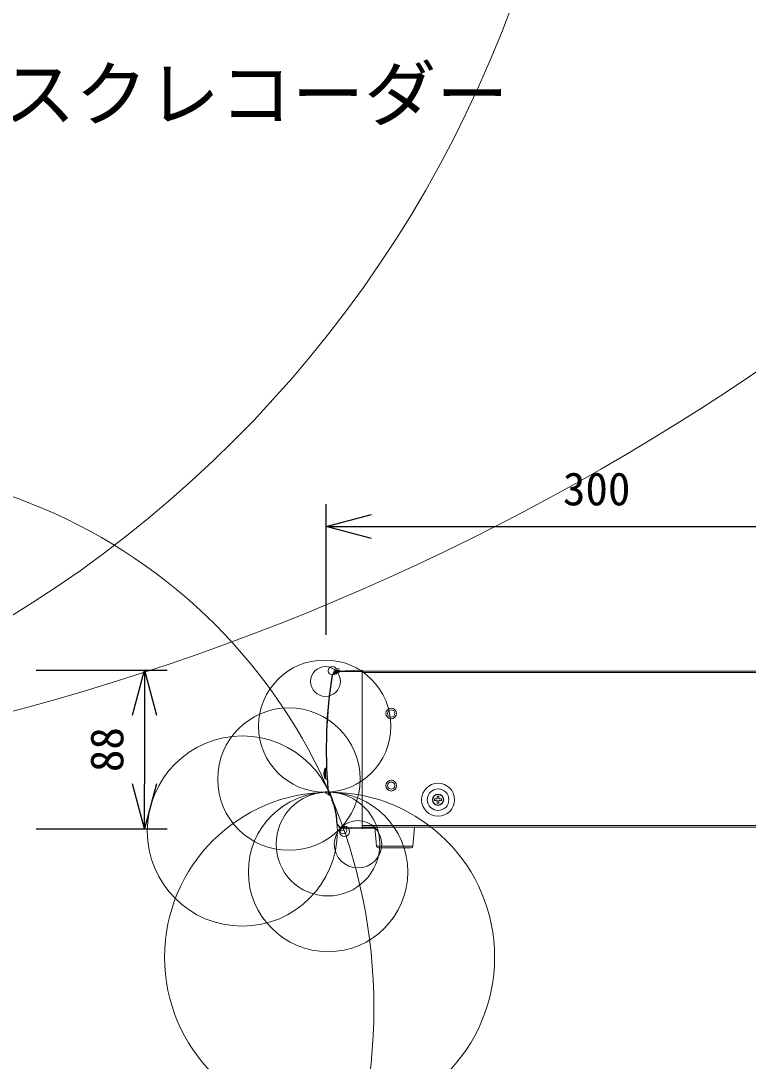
# Model space of a CAD drawing. Units: millimetres, scale not verified. Extents: x -173 to 98, y -56 to 287.
# Drawn here: x -2.5 to 37.8, y 1.2 to 58.9 of the extents above; entities that cross this region are included whole.
import ezdxf
from ezdxf.enums import TextEntityAlignment as Align

# ---------------------------------------------------------------- set-up
doc = ezdxf.new("R2010")
doc.units = ezdxf.units.MM
doc.header["$LTSCALE"] = 0.125
doc.linetypes.add('USER1', pattern=[63.5, 31.75, -6.35, 6.35, -6.35, 6.35, -6.35])
for name, color, linetype in [('0-0_0', 7, 'Continuous'), ('0-1_MOJI1', 7, 'Continuous'), ('0-4_SUNPO', 7, 'Continuous')]:
    doc.layers.add(name, color=color, linetype=linetype)
doc.layers.add('0-5_GAIKEI', color=1, linetype='Continuous', lineweight=18)
doc.styles.add('ＭＳ ゴシック', font='')
doc.styles.get('ＭＳ ゴシック').set_extended_font_data('MS Gothic')

# ---------------------------------------------------------------- blocks, each defined once
blk = doc.blocks.new('_Open30')
at = {"layer": '0-0_0'}
blk.add_line((0, 0), (-1, 0), dxfattribs=at)
blk.add_lwpolyline([(-1, 0.26795), (0, 0), (-1, -0.26795)], dxfattribs=at)
blk = doc.blocks.new('D3')
at = {"layer": '0-4_SUNPO'}
for p, q in [((62.8348, 336.3822), (70.0848, 336.3822)), ((68.8348, 333.8822), (68.8348, 330.0822)), ((62.8348, 327.5822), (70.0848, 327.5822))]:
    blk.add_line(p, q, dxfattribs=at)
at = {"layer": '0-4_SUNPO', "xscale": 2.5, "yscale": 2.5}
for p, rotation in [((68.8348, 336.3822), 90), ((68.8348, 327.5822), 270)]:
    blk.add_blockref('_Open30', p, dxfattribs=dict(at, rotation=rotation))
at = {"layer": '0-4_SUNPO', "style": 'ＭＳ ゴシック'}
blk.add_text('88', height=1.833, rotation=90, dxfattribs=at).set_placement((68.2098, 330.7322), align=Align.BOTTOM_LEFT)
blk = doc.blocks.new('D2')
at = {"layer": '0-4_SUNPO'}
for p, q in [((78.9127, 338.3505), (78.9126, 345.6005)), ((108.9117, 338.3507), (108.9117, 345.6007)), ((81.4126, 344.3506), (106.4117, 344.3507))]:
    blk.add_line(p, q, dxfattribs=at)
at = {"layer": '0-4_SUNPO', "xscale": 2.5, "yscale": 2.5}
for p, rotation in [((78.9126, 344.3505), 180.00024), ((108.9117, 344.3507), 0.00024)]:
    blk.add_blockref('_Open30', p, dxfattribs=dict(at, rotation=rotation))
at = {"layer": '0-4_SUNPO', "style": 'ＭＳ ゴシック'}
blk.add_text('300', height=1.833, dxfattribs=at).set_placement((92.0372, 344.9756), align=Align.BOTTOM_LEFT)

msp = doc.modelspace()

# ---------------------------------------------------------------- linework, layer by layer
at = {"layer": '0-5_GAIKEI', "color": 7}
for p, q in [((14.9703, 22.8334), (14.7439, 22.6337)), ((16.4113, 22.8883), (14.9828, 22.8384)), ((16.4113, 22.8383), (44.3313, 22.8383)), ((15.011, 14.3314), (15.2094, 14.1356)), ((15.2094, 14.1356), (15.011, 14.3314)), ((15.2123, 14.1328), (15.2095, 14.1356)), ((15.2229, 14.1298), (16.4113, 14.0883)), ((16.4113, 14.1883), (44.1813, 14.1883)), ((17.0631, 14.1111), (16.4113, 14.0883)), ((17.1113, 14.1883), (17.1113, 14.161))]:
    msp.add_line(p, q, dxfattribs=at)
at = {"layer": '0-5_GAIKEI'}
for p, q in [((14.7493, 22.6385), (14.9702, 22.8333)), ((14.7618, 22.6235), (14.9825, 22.818)), ((16.4113, 22.8085), (14.9825, 22.818)), ((16.4113, 22.8883), (16.4113, 14.0883)), ((16.4113, 22.7583), (44.3313, 22.7583)), ((14.3311, 17.4201), (14.3311, 16.8964)), ((14.432, 17.4516), (14.3749, 17.4496)), ((14.3749, 17.4495), (14.3749, 16.867)), ((14.4621, 16.864), (14.3749, 16.867)), ((14.3731, 16.1532), (14.5666, 16.1565)), ((14.5235, 16.2937), (14.5046, 16.2883)), ((14.5342, 16.2265), (14.5322, 16.2304)), ((14.5664, 16.1565), (14.5371, 16.156)), ((14.587, 16.1106), (14.5849, 16.1155)), ((14.7122, 15.7083), (14.7439, 15.7083)), ((20.4113, 15.7583), (20.4113, 15.6583)), ((20.4113, 15.6583), (20.5613, 15.6583)), ((20.6613, 15.9083), (20.5613, 15.9083)), ((20.5613, 15.6583), (20.5613, 15.5083)), ((20.6613, 15.7583), (20.6613, 15.9083)), ((20.8113, 15.7583), (20.6613, 15.7583)), ((20.6613, 15.6583), (20.8113, 15.6583)), ((20.6613, 15.5083), (20.6613, 15.6583)), ((20.8113, 15.6583), (20.8113, 15.7583)), ((14.7849, 15.4783), (14.8162, 15.4783)), ((20.5613, 15.5083), (20.6613, 15.5083)), ((15.0051, 14.3446), (15.0244, 14.3456)), ((15.0056, 14.3407), (15.0053, 14.3407)), ((15.0085, 14.3343), (15.0083, 14.3341)), ((15.011, 14.3314), (15.0083, 14.3341)), ((15.2228, 14.1502), (15.0244, 14.3456)), ((15.2123, 14.1328), (15.2126, 14.1331)), ((15.2217, 14.1299), (15.2205, 14.1299)), ((15.2228, 14.1502), (16.4113, 14.188)), ((16.4113, 14.2683), (44.0813, 14.2683)), ((17.0613, 14.161), (16.4113, 14.1383)), ((17.0613, 14.1883), (17.0613, 14.161)), ((17.0613, 14.161), (17.0631, 14.1111)), ((17.0613, 14.161), (17.1113, 14.161)), ((17.2034, 13.1296), (17.1113, 14.1883)), ((19.2193, 13.1296), (19.3113, 14.1883)), ((19.2193, 13.1296), (17.2034, 13.1296)), ((19.1196, 13.0383), (17.303, 13.0383))]:
    msp.add_line(p, q, dxfattribs=at)
at = {"layer": '0-5_GAIKEI', "linetype": 'USER1'}
msp.add_line((16.4113, 22.8883), (16.4113, 14.0883), dxfattribs=at)
at = {"layer": '0-5_GAIKEI'}
msp.add_lwpolyline([(20.5613, 15.9083), (20.5613, 15.7583), (20.4113, 15.7583)], dxfattribs=at)
for centre, radius in [((-37.6853, 151.3686), 135.2498), ((-37.6901, 82.5709), 66.4177), ((-13.0115, 4.1629), 30.0643), ((14.3269, 19.7868), 3.6681), ((14.3689, 22.265), 0.8262), ((14.7499, 22.8627), 0.2358), ((14.9089, 22.7581), 0.095), ((14.9332, 22.8372), 0.0508), ((14.9392, 22.7841), 0.055), ((14.9564, 22.8346), 0.0275), ((14.9667, 22.8339), 0.0171), ((15.0471, 22.8895), 0.0957), ((14.9707, 22.8341), 0.0131), ((15.0115, 22.8595), 0.0492), ((14.9957, 22.8476), 0.0294), ((14.9849, 22.8404), 0.0164), ((14.9765, 22.8357), 0.0068), ((14.9722, 22.8337), 0.00205), ((14.9706, 22.8333), 0.00039), ((14.9703, 22.8333), 0.00006), ((14.9781, 22.8356), 0.00554), ((15.0628, 22.8149), 0.0807), ((15.0232, 22.8196), 0.0408), ((15.0127, 22.8202), 0.0303), ((15.0071, 22.8201), 0.0247), ((12.3409, 16.8505), 3.9492), ((18.0113, 20.4883), 0.3), ((18.0113, 20.4883), 0.2), ((9.7582, 13.9682), 5.2731), ((18.0113, 16.4883), 0.3), ((18.0113, 16.4883), 0.2), ((20.6113, 15.7083), 0.9143), ((20.6113, 15.7083), 0.6), ((14.5992, 6.9734), 9.1482), ((14.5129, 11.7005), 4.4204), ((14.5074, 13.244), 2.8769), ((14.5835, 16.0746), 0.0558), ((14.5805, 16.0879), 0.0421), ((14.5781, 16.1015), 0.0284), ((14.5769, 16.111), 0.0188), ((14.5765, 16.1171), 0.0126), ((14.5764, 16.1208), 0.00897), ((14.5766, 16.1231), 0.00663), ((14.5768, 16.1253), 0.00444), ((14.5773, 16.1272), 0.00248), ((14.5777, 16.1281), 0.00147), ((14.5781, 16.1285), 0.00092), ((20.6113, 15.7083), 0.315), ((20.6113, 15.7083), 0.2951), ((16.1701, 13.2371), 1.3157), ((15.426, 13.952), 0.2838), ((15.3628, 14.0126), 0.1963), ((15.2836, 14.0727), 0.0974), ((15.2386, 14.1133), 0.0368), ((15.224, 14.1256), 0.0178), ((15.2152, 14.1322), 0.00679), ((15.2106, 14.1352), 0.00128), ((15.2095, 14.1356), 0.00008)]:
    msp.add_circle(centre, radius, dxfattribs=at)
at = {"layer": '0-5_GAIKEI', "color": 7}
for centre, radius, start, end in [((40.4113, 18.4883), 26, 170.8256, 184.85391), ((14.9824, 22.8196), 0.0184, 88.54418, 131.16821), ((10.0113, 14.095), 5, 2.81738, 26.0191), ((15.0153, 14.3412), 0.01, 182.81738, 225.38638), ((15.2193, 14.1399), 0.01, 225.38638, 276.90056), ((17.0613, 14.161), 0.05, 272, 0)]:
    msp.add_arc(centre, radius, start, end, dxfattribs=at)
at = {"layer": '0-5_GAIKEI'}
for centre, radius, start, end in [((40.4106, 18.4883), 25.98, 170.84139, 184.84568), ((14.9113, 17.1583), 0.6366, 155.71032, 204.28971), ((14.3767, 17.3996), 0.05, 92, 155.71032), ((14.3767, 16.917), 0.05, 204.28968, 268), ((10.0106, 14.0949), 5.02, 2.86188, 25.97637), ((14.5486, 16.2428), 0.02, 205.33174, 213.34471), ((14.5496, 16.2408), 0.02, 205.306, 213.84221), ((14.3736, 16.1332), 0.02, 163.23544, 226.11976), ((14.3736, 16.1331), 0.02, 91.48412, 163.17134), ((15.0503, 16.842), 1.0001, 226.32648, 246.74428), ((14.5831, 16.1368), 0.0151, 157.19305, 211.6941), ((14.5851, 16.136), 0.0173, 143.85241, 157.3608), ((14.5603, 16.1213), 0.0124, 356.13846, 37.3039), ((14.5678, 16.0982), 0.0226, 25.40573, 78.02908), ((10.0113, 14.095), 5, 10.05934, 24.00364), ((10.0113, 14.095), 5, 21.63688, 23.73962), ((14.6436, 15.8956), 0.03, 21.29692, 66.72509), ((10.0113, 14.095), 4.97, 16.16119, 18.94245), ((20.6113, 15.7083), 0.3025, 270, 269.92416), ((15.0251, 14.3456), 0.02, 182.86186, 225.38585), ((15.2235, 14.1498), 0.02, 225.11343, 268.26433), ((17.303, 13.1383), 0.1, 184.96974, 270), ((19.1196, 13.1383), 0.1, 270, 355.03026)]:
    msp.add_arc(centre, radius, start, end, dxfattribs=at)
for centre, major_axis, ratio, start_param, end_param in [((15.0251, 14.3456), (0.014, 0.0142), 0.024851, 1.5953095, 3.1415927), ((15.2237, 14.1503), (-0.0007, -0.0205), 0.034878, 4.7180548, 6.2835024)]:
    msp.add_ellipse(centre, major_axis=major_axis, ratio=ratio, start_param=start_param, end_param=end_param, dxfattribs=at)

# ---------------------------------------------------------------- block references
at = {"layer": '0-4_SUNPO'}
for name in ['D2', 'D3']:
    msp.add_blockref(name, (-64.5005, -313.4939), dxfattribs=at)

# ---------------------------------------------------------------- texts
at = {"layer": '0-1_MOJI1', "style": 'ＭＳ ゴシック'}
msp.add_text('ネットワークディスクレコーダー', height=2.933, dxfattribs=at).set_placement((-35.5005, 52.5061), align=Align.BOTTOM_LEFT)

doc.saveas('drawing.dxf')
